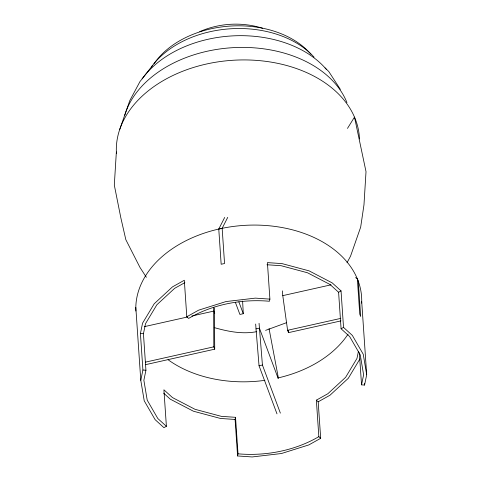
<?xml version="1.0" encoding="UTF-8"?>
<svg xmlns="http://www.w3.org/2000/svg" width="481" height="481" viewBox="0 0 481 481"><rect width="100%" height="100%" fill="white"/><g stroke="black" fill="none" stroke-linecap="round" stroke-linejoin="round"><path stroke-width="0.72" d="M145.478 364.688L214.718 349.176L213.811 346.831L213.648 307.654M214.718 349.176L214.448 307.936M116.354 151.96L114.31 185.119L120.839 217.827L125.83 239.676L139.977 267.436L146.374 277.29M358.459 351.22L356.98 358.393L345.635 377.296L327.862 393.729L316.36 400.15L318.188 401.803L320.677 438.311L308.856 444.907L281.457 453.517L252.164 456.95L237.578 455.958L238.017 453.823L235.528 417.316L221.338 416.354L194.991 409.295L172.475 397.583L163.907 389.802L166.396 426.304L163.943 427.675L155.129 419.672L144.228 400.799L140.783 380.345L142.911 370.021L140.422 333.513L142.55 323.19L154.215 303.758L172.493 286.868L184.313 280.267L186.802 316.769L188.624 318.428C212.596 304.353 241.883 298.833 269.462 301.256L269.901 299.116L267.412 262.614L282.004 263.606L309.085 270.863L332.233 282.9L341.041 290.903L343.53 327.405L352.345 335.407L363.251 354.275L366.69 374.735L364.562 385.059L361.544 384.854L359.355 352.82M166.396 426.304L157.822 418.524L147.216 400.168L143.867 380.267L145.935 370.226L143.446 333.718L145.515 323.677L156.86 304.774L174.639 288.341L184.86 282.636M237.578 455.958L235.089 419.456L235.528 417.316M361.544 384.854L363.612 374.813L360.263 354.912L349.657 336.556L341.083 328.77L338.594 292.268L330.02 284.487L307.509 272.775L281.163 265.716L266.973 264.754M119.649 129.66L129.792 100.607L139.971 81.584L152.279 65.801M227.729 217.364L222.156 228.319L224.555 263.522L221.164 264.255L218.765 229.052L224.669 217.454M347.023 262.746L350.535 256.181L360.672 227.128L363.973 204.834L366.017 171.669L354.497 117.111L347.468 128.421M359.95 358.88L348.286 378.313L330.008 395.208L318.188 401.803M186.802 316.769L198.623 310.167L226.022 301.557L255.309 298.13L269.901 299.116M338.594 292.268L341.041 290.903M341.083 328.77L343.53 327.405M316.36 400.15L318.849 436.652C294.877 450.727 265.59 456.241 238.017 453.823M286.73 322.607L265.59 330.369M199.723 31.644C219.48 23.028 242.093 21.741 262.65 28.283M144.366 326.647L187.506 316.985M191.895 315.999L213.829 311.087L214.742 313.432M340.993 320.881L288.51 332.642L287.602 330.297L282.78 295.635L331.036 284.824M145.292 362.181L213.811 346.831M287.602 330.297L340.807 318.374M218.765 229.052L222.156 228.319M242.61 301.046L243.284 313.708L239.893 314.442L235.468 302.591M276.984 413.858L259.037 365.764L256.012 328.878L259.403 328.144L278.234 378.607M259.037 365.764L262.428 365.025L280.375 413.119M256.74 331.662C242.484 334.433 227.97 331.529 214.219 327.585M140.422 333.513L143.446 333.718M142.911 370.021L145.935 370.226M235.089 419.456L220.496 418.464L193.41 411.207L170.268 399.17L163.66 393.169M355.597 277.549L357.359 278.926L358.273 281.271L360.672 316.474L359.758 314.129L357.359 278.926M318.849 436.652L320.677 438.311M325.054 67.881L328.751 71.495L340.35 89.358M238.859 301.858L243.284 313.708M269.053 328.625L278.343 377.807M288.203 330.429L288.51 332.642M282.383 290.861L282.78 295.635M262.428 365.025L259.061 323.304M255.67 324.038L256.012 328.878M361.712 301.731L366.69 374.735M364.46 383.567L364.562 385.059M135.81 307.335L140.783 380.345M142.16 78.842A105.225 73.755 -3.9 0 1 233.141 35.859A105.225 73.755 -3.9 0 1 326.545 69.595M153.998 63.793A89.129 62.47 -3.9 0 1 230.676 26.04A89.129 62.47 -3.9 0 1 310.894 54.209M124.789 115.133A114.532 80.279 -3.9 0 1 233.141 47.661A114.532 80.279 -3.9 0 1 346.945 102.561M116.426 153.433A121.753 85.335 -3.9 0 1 233.604 60.227A121.753 85.335 -3.9 0 1 359.481 138.967M151.371 67.033A93.554 65.572 -3.9 0 1 230.952 28.758A93.554 65.572 -3.9 0 1 314.069 57.155M348.1 334.097A110.011 77.11 -3.9 0 1 277.898 377.964M264.893 380.339A110.011 77.11 -3.9 0 1 168.085 359.74M135.858 311.021A113.095 79.269 -3.9 0 1 248.719 225.168A113.095 79.269 -3.9 0 1 361.67 303.15"/></g></svg>
